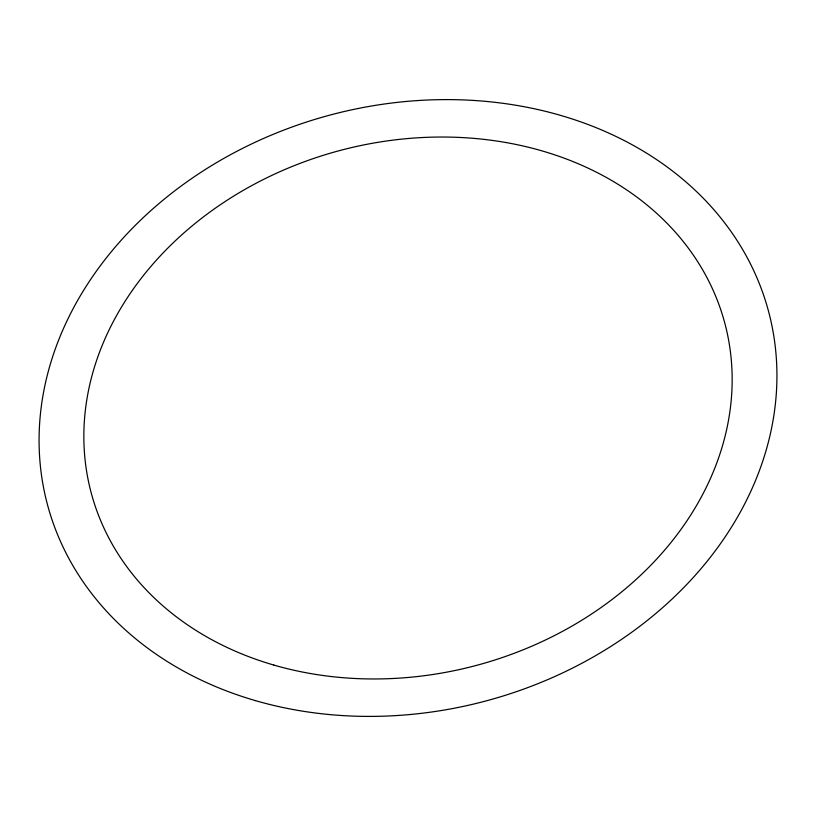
<?xml version="1.0" encoding="UTF-8"?>
<svg xmlns="http://www.w3.org/2000/svg" width="816" height="816" viewBox="0 0 816 816"><rect width="100%" height="100%" fill="white"/><g stroke="black" fill="none" stroke-linecap="round" stroke-linejoin="round"><path stroke-width="1.22" d="M255.347 700.597A373.269 303.134 -15.1 0 0 775.2 346.096A373.269 303.134 -15.1 0 0 193.453 177.307A373.269 303.134 -15.1 0 0 255.347 700.597M273.88 665.081A327.971 266.342 -15.1 0 0 730.636 353.614A327.971 266.342 -15.1 0 0 219.484 205.306A327.971 266.342 -15.1 0 0 273.88 665.081"/></g></svg>
